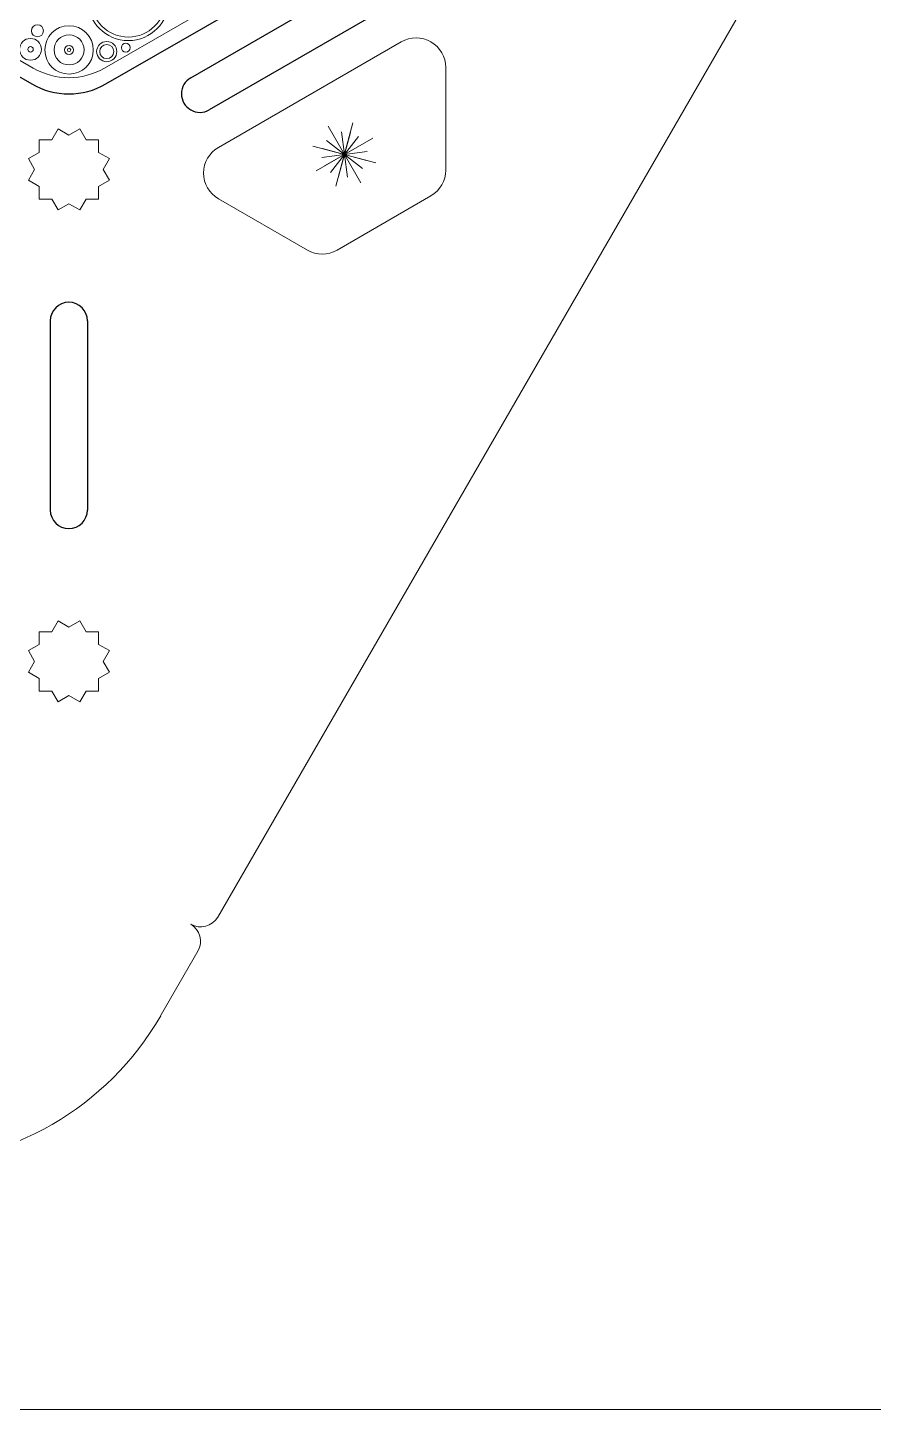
# Model space of a CAD drawing. Header units: millimetres. Extents: x -1250 to -350, y -300 to 300.
# Drawn here: x -844.8 to -759.2, y -300 to -160.1 of the extents above; entities that cross this region are included whole.
import ezdxf

# ---------------------------------------------------------------- set-up
doc = ezdxf.new("R2010")
doc.units = ezdxf.units.MM
doc.layers.get('0').update_dxf_attribs({"color": 1, "true_color": 0xff0000})
doc.layers.add('cut', color=1, linetype='Continuous', lineweight=20, true_color=0xff0000)
doc.layers.add('Vector Engrave', color=5, linetype='Continuous', lineweight=0, true_color=0x0000ff)

msp = doc.modelspace()

# ---------------------------------------------------------------- linework, layer by layer
for p, q in [((-874.38, -148.51), (-844.38, -165.83)), ((-836.88, -165.83), (-806.88, -148.51)), ((-828.3, -165.21), (-811.7, -155.63)), ((-809.82, -158.87), (-826.43, -168.46)), ((-842.5, -208.97), (-842.5, -189.81)), ((-838.75, -189.81), (-838.75, -208.97))]:
    msp.add_line(p, q)
for centre, radius, start, end in [((-840.63, -159.34), 7.5, 240, 300), ((-827.36, -166.83), 1.88, 120, 300), ((-840.63, -189.81), 1.88, 0, 180), ((-840.63, -208.97), 1.88, 180, 0)]:
    msp.add_arc(centre, radius, start, end)
at = {"layer": 'cut'}
for p, q in [((-724.44, -75), (-825.57, -250.16)), ((-807, -161.57), (-825.5, -172.25)), ((-802.5, -164.17), (-802.5, -174.56)), ((-841.72, -170.39), (-842.36, -171.49)), ((-840.63, -171.03), (-841.72, -170.39)), ((-839.53, -170.39), (-840.63, -171.03)), ((-838.89, -171.49), (-839.53, -170.39)), ((-842.36, -171.49), (-843.63, -171.49)), ((-843.63, -171.49), (-843.63, -172.76)), ((-837.63, -171.49), (-838.89, -171.49)), ((-837.63, -172.76), (-837.63, -171.49)), ((-843.63, -172.76), (-844.72, -173.39)), ((-844.72, -173.39), (-844.09, -174.49)), ((-836.53, -173.39), (-837.63, -172.76)), ((-837.16, -174.49), (-836.53, -173.39)), ((-844.09, -174.49), (-844.72, -175.59)), ((-836.53, -175.59), (-837.16, -174.49)), ((-844.72, -175.59), (-843.63, -176.22)), ((-843.63, -176.22), (-843.63, -177.49)), ((-837.63, -176.22), (-836.53, -175.59)), ((-837.63, -177.49), (-837.63, -176.22)), ((-843.63, -177.49), (-842.36, -177.49)), ((-842.36, -177.49), (-841.72, -178.59)), ((-839.53, -178.59), (-838.89, -177.49)), ((-838.89, -177.49), (-837.63, -177.49)), ((-816.5, -182.65), (-825.5, -177.45)), ((-804, -177.16), (-813.5, -182.65)), ((-841.72, -178.59), (-840.63, -177.96)), ((-840.63, -177.96), (-839.53, -178.59)), ((-841.72, -220.19), (-842.36, -221.29)), ((-840.63, -220.82), (-841.72, -220.19)), ((-839.53, -220.19), (-840.63, -220.82)), ((-838.89, -221.29), (-839.53, -220.19)), ((-842.36, -221.29), (-843.63, -221.29)), ((-843.63, -221.29), (-843.63, -222.56)), ((-837.63, -221.29), (-838.89, -221.29)), ((-837.63, -222.56), (-837.63, -221.29)), ((-843.63, -222.56), (-844.72, -223.19)), ((-844.72, -223.19), (-844.09, -224.29)), ((-836.53, -223.19), (-837.63, -222.56)), ((-837.16, -224.29), (-836.53, -223.19)), ((-844.09, -224.29), (-844.72, -225.39)), ((-836.53, -225.39), (-837.16, -224.29)), ((-844.72, -225.39), (-843.63, -226.02)), ((-843.63, -226.02), (-843.63, -227.29)), ((-837.63, -226.02), (-836.53, -225.39)), ((-837.63, -227.29), (-837.63, -226.02)), ((-843.63, -227.29), (-842.36, -227.29)), ((-842.36, -227.29), (-841.72, -228.39)), ((-841.72, -228.39), (-840.63, -227.75)), ((-840.63, -227.75), (-839.53, -228.39)), ((-839.53, -228.39), (-838.89, -227.29)), ((-838.89, -227.29), (-837.63, -227.29)), ((-831.35, -260.16), (-827.57, -253.62)), ((-1250, -300), (-350, -300))]:
    msp.add_line(p, q, dxfattribs=at)
for centre, radius, start, end in [((-805.5, -164.17), 3, 0, 120), ((-824, -174.85), 3, 120, 240), ((-805.5, -174.56), 3, 300, 0), ((-815, -180.05), 3, 240, 300), ((-827.3, -249.16), 2, 240, 330), ((-829.3, -252.62), 2, 330, 60), ((-857.32, -245.17), 30, 270, 330)]:
    msp.add_arc(centre, radius, start, end, dxfattribs=at)
at = {"layer": 'Vector Engrave'}
for p, q in [((-844.23, -164.23), (-873.06, -147.58)), ((-808.19, -147.58), (-837.02, -164.23)), ((-811.1, -175.84), (-814.4, -170.11)), ((-813.61, -176.17), (-811.89, -169.78)), ((-815.61, -174.63), (-809.89, -171.32)), ((-814.75, -174.13), (-810.75, -171.82)), ((-810.92, -174.38), (-814.58, -171.57)), ((-814.16, -174.81), (-811.34, -171.14)), ((-811.6, -174.97), (-813.9, -170.98)), ((-813.35, -175.21), (-812.15, -170.75)), ((-812.45, -175.26), (-813.05, -170.69)), ((-809.56, -173.83), (-815.94, -172.12)), ((-810.46, -172.67), (-815.04, -173.28)), ((-810.52, -173.57), (-814.98, -172.38))]:
    msp.add_line(p, q, dxfattribs=at)
for centre, radius in [((-834.62, -157.32), 4.12), ((-834.62, -157.32), 3.77), ((-843.81, -160.45), 0.609), ((-840.61, -162.39), 2.45), ((-844.51, -162.33), 1.1), ((-844.51, -162.33), 0.274), ((-840.61, -162.39), 1.52), ((-840.61, -162.39), 0.461), ((-840.61, -162.39), 0.169), ((-836.8, -162.56), 1.02), ((-836.8, -162.56), 0.713), ((-834.87, -162.16), 0.45)]:
    msp.add_circle(centre, radius, dxfattribs=at)
msp.add_arc((-840.63, -157.99), 7.21, 240, 300, dxfattribs=at)

doc.saveas('drawing.dxf')
